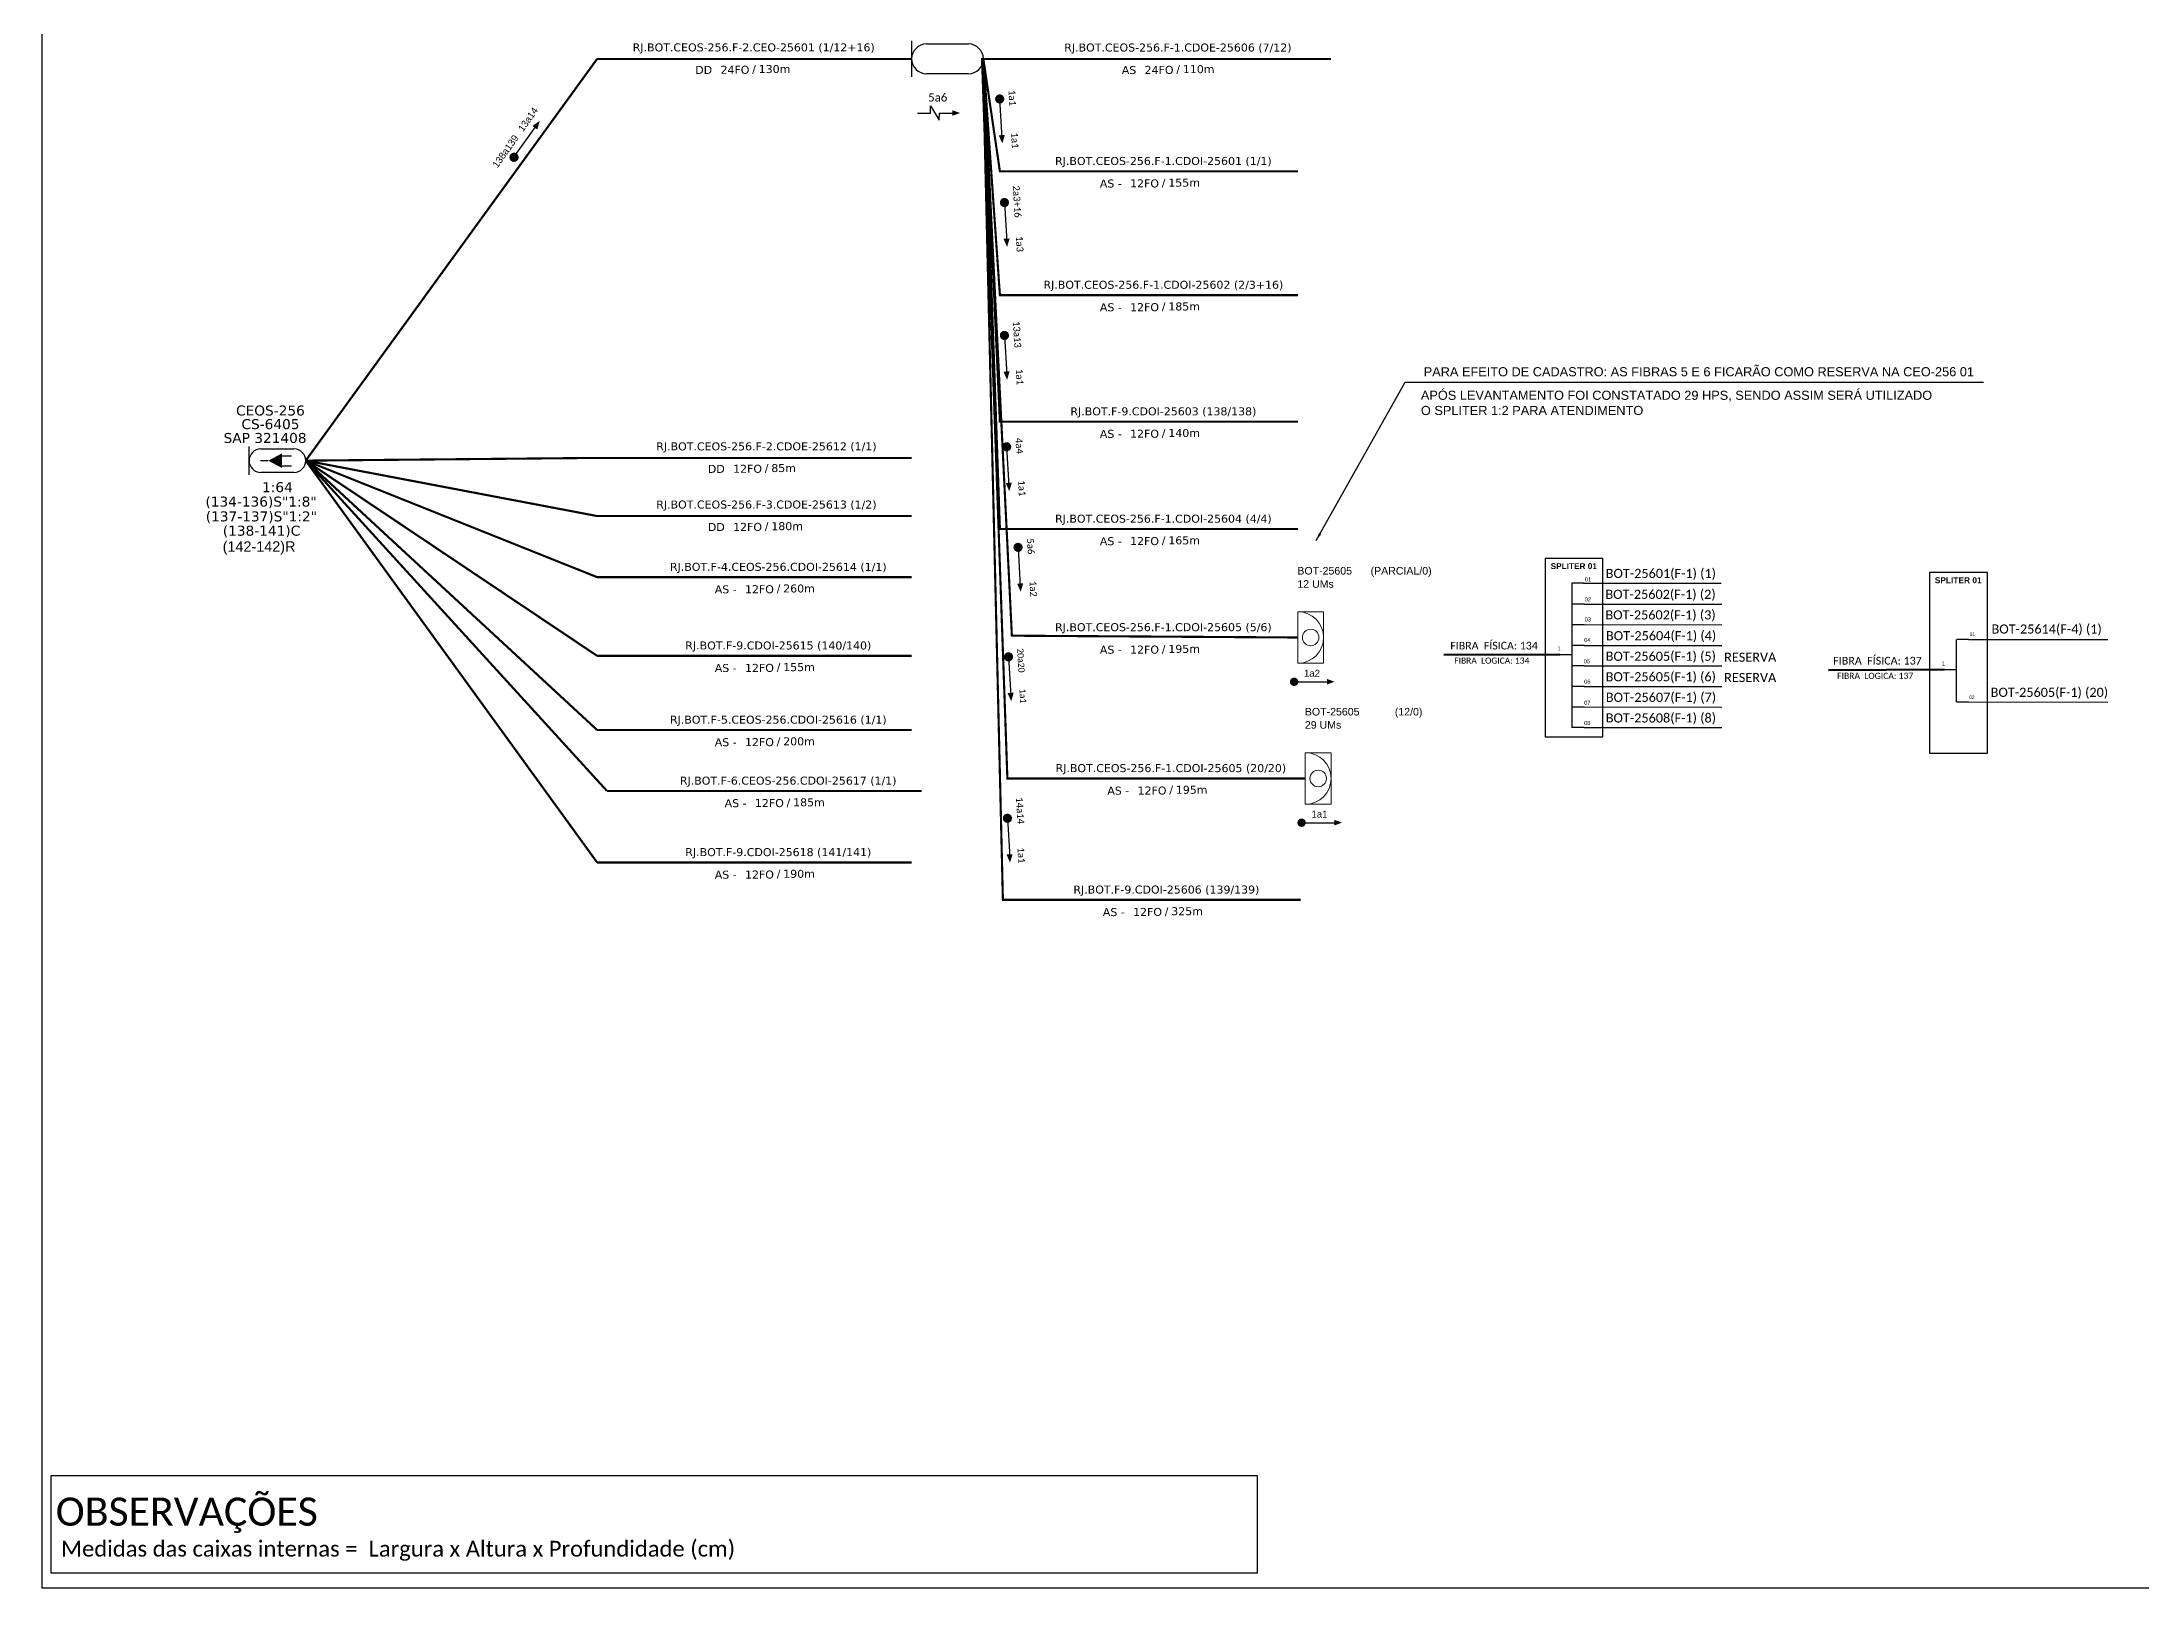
# Model space of a CAD drawing. Header units: millimetres. Extents: x 7 to 846, y 6 to 1250.
# Drawn here: x 7 to 540, y 656 to 1048 of the extents above; entities that cross this region are included whole.
import ezdxf
from ezdxf.enums import TextEntityAlignment as Align

# ---------------------------------------------------------------- set-up
doc = ezdxf.new("R2010")
doc.units = ezdxf.units.MM
doc.header["$MEASUREMENT"] = 0
for name, color, linetype, lineweight in [("20.0-LEGENDA DOS CDO'S", 1, 'Continuous', 0), ('20.1-CDO_INTERIOR', 1, 'Continuous', 0), ('40.1-ETIQUETAS', 1, 'Continuous', 20)]:
    doc.layers.add(name, color=color, linetype=linetype, lineweight=lineweight)
for name, color, linetype in [('20.4-CEOS', 1, 'Continuous'), ('20.5-CEO', 1, 'Continuous'), ('CAP a instalar', 1, 'Continuous'), ('SETA', 7, 'Continuous')]:
    doc.layers.add(name, color=color, linetype=linetype)
doc.styles.add('ARIAL', font='arial.ttf')
doc.styles.add('siredit', font='verdana.ttf')
doc.styles.add('WMF-Calibri0', font='calibri.ttf')
doc.linetypes.add('FENCELINE1', pattern='A,0.25,-0.1,[133,ltypeshp.shx,S=0.1,R=0,X=-0.1,Y=0],-0.1,1', length=1.45)
doc.dimstyles.get("Standard").update_dxf_attribs({"dimtxt": 0.18, "dimasz": 0.18, "dimexe": 0.18, "dimexo": 0.0625, "dimgap": 0.09, "dimtad": 0, "dimtih": 1, "dimtoh": 1, "dimdec": 4, "dimzin": 0, "dimdsep": 46, "dimtxsty": 'Standard', "dimcen": 0.09, "dimadec": 0, "dimazin": 0, "dimtfac": 1, "dimtdec": 4, "dimtofl": 0, "dimtmove": 0, "dimatfit": 3, "dimfxl": 0, "dimtolj": 1, "dimtzin": 0, "dimarcsym": 0})

# ---------------------------------------------------------------- blocks, each defined once
blk = doc.blocks.new('CEOS_RP_CT_DRT')
at = {"layer": '20.4-CEOS', "color": 0}
for p, q in [((-4.54, 1.19), (-1.19, 1.19)), ((-1.19, -1.19), (-4.54, -1.19))]:
    blk.add_line(p, q, dxfattribs=at)
for points in [[(-5.73, -1.43), (-5.73, 1.44)], [(-3.79, 0), (-4.59, 0)], [(-2.47, 0.48), (-1.45, 0.48)], [(-2.47, -0.52), (-1.45, -0.52)]]:
    blk.add_lwpolyline(points, dxfattribs=at)
blk.add_lwpolyline([(-3.79, 0, 0, 1.47, 0), (-2.41, 0, 1.47, 1.47, 0)], format="xyseb", dxfattribs=at)
for centre, start, end in [((-4.54, 0), 90, 270), ((-1.19, 0), 270, 90)]:
    blk.add_arc(centre, 1.19, start, end, dxfattribs=at)
at = {"layer": '20.4-CEOS', "color": 7, "style": 'siredit'}
for tag, p in [('Nº_DA_CEOS', (-2.86, 5.6)), ('LOCAL', (-2.86, 4.24)), ('SAP', (-2.86, 2.78)), ('RACIO_SPLITAGEM', (-2.86, -1.88)), ('FIBRAS_SPLITTER', (-2.86, -3.58)), ('FIBRAS_TOP_C', (-2.86, -5.08)), ('RESERVA_FINAIS', (-2.86, -6.39))]:
    blk.add_attdef(tag, text='', height=1.01, dxfattribs=at).set_placement(p, align=Align.TOP_CENTER)
blk = doc.blocks.new('ETIQUETA_RS5F')
at = {"layer": '40.1-ETIQUETAS', "color": 0, "style": 'siredit'}
blk.add_text('/', height=1.5, dxfattribs=at).set_placement((1.58, -1.95), align=Align.MIDDLE_RIGHT)
for tag, p in [('ETIQUETA_R_PRIMARIA', (1.21, 4.1)), ('ETIQUETA_R_SECUNDARIA', (1.21, 2.1)), ('F_ATIVAS/F_MORTAS', (1.14, -4.24))]:
    blk.add_attdef(tag, text='', height=1.5, dxfattribs=at).set_placement(p, align=Align.MIDDLE_CENTER)
for tag, p in [('TIPO_CABO', (-6.58, -2.12)), ('CAP_CABO', (0.4, -2.09))]:
    blk.add_attdef(tag, text='', height=1.5, dxfattribs=at).set_placement(p, align=Align.MIDDLE_RIGHT)
blk.add_attdef('METROS', text='', height=1.5, dxfattribs=at).set_placement((2.14, -1.95), align=Align.MIDDLE_LEFT)
for tag, p in [('FUSÃO_1', (0.85, -8.39)), ('FUSÃO_2', (0.85, -10.6)), ('FUSÃO_3', (0.85, -12.93)), ('FUSÃO_4', (0.85, -15.14)), ('FUSÃO_5', (0.85, -17.16))]:
    blk.add_attdef(tag, text='', height=1.5, dxfattribs=at).set_placement(p, align=Align.CENTER)
blk = doc.blocks.new('CDOI_INT')
at = {"layer": '20.1-CDO_INTERIOR', "color": 0, "lineweight": 18}
blk.add_lwpolyline([(4.25, -4.25), (4.25, 4.25), (0, 4.25), (0, -4.25)], close=True, dxfattribs=at)
blk.add_circle((2.12, 0), 1.36, dxfattribs=at)
blk.add_arc((0, 0), 4.25, 270, 90, dxfattribs=at)
at = {"layer": "20.0-LEGENDA DOS CDO'S", "color": 0, "style": 'ARIAL'}
for tag, p in [('CDO_N', (-0.08, 10.38)), ('SPLITER_1', (21.18, 10.38)), ('SAP', (-0.08, 6.23)), ('SURVEY', (-0.08, 8.2)), ('SPLITER_2', (21.19, 8.68)), ('1:XX', (5.94, -2.22)), ('UMS', (5.94, -4.24))]:
    blk.add_attdef(tag, p, '', height=1.36, dxfattribs=at)
blk.add_attdef('FIBRAS_UTILIZADAS', text='', height=1.36, dxfattribs=at).set_placement((15.34, 10.38), align=Align.CENTER)

msp = doc.modelspace()

# ---------------------------------------------------------------- linework, layer by layer
at = {"color": 7, "linetype": 'Continuous'}
for p, q in [((395.4, 910.54), (395.4, 873.87)), ((398.37, 910.54), (395.4, 910.54)), ((398.52, 905.23), (395.55, 905.23)), ((398.52, 900.01), (395.55, 900.01)), ((492.96, 896.24), (492.96, 880.39)), ((496.12, 896.25), (493.12, 896.25)), ((392.32, 892.45), (395.39, 892.45)), ((398.52, 894.75), (395.55, 894.75)), ((398.52, 889.55), (395.55, 889.55)), ((489.84, 888.6), (492.95, 888.6)), ((398.52, 884.35), (395.55, 884.35)), ((398.52, 879.12), (395.55, 879.12)), ((496.12, 880.39), (493.12, 880.39)), ((398.52, 873.91), (395.55, 873.91))]:
    msp.add_line(p, q, dxfattribs=at)
at = {"color": 10, "linetype": 'Continuous'}
for p, q in [((398.37, 910.54), (433.3, 910.53)), ((398.52, 905.23), (433.45, 905.22)), ((398.52, 900.02), (433.45, 900.01)), ((496.12, 896.26), (531.49, 896.25)), ((398.52, 894.76), (433.45, 894.75)), ((398.52, 889.56), (433.45, 889.55)), ((398.52, 884.36), (433.45, 884.35)), ((398.52, 879.13), (433.45, 879.12)), ((496.12, 880.4), (531.49, 880.39)), ((398.52, 873.91), (433.45, 873.9))]:
    msp.add_line(p, q, dxfattribs=at)
at = {"color": 1, "linetype": 'Continuous', "lineweight": 60}
for p, q in [((392.32, 892.45), (362.95, 892.35)), ((489.91, 888.6), (460.54, 888.5))]:
    msp.add_line(p, q, dxfattribs=at)
msp.add_lwpolyline([(7.11, 655.57), (845.67, 655.57), (845.67, 1249.57), (7.11, 1249.57), (7.11, 655.57)])
for points, const_width in [([(250.15, 1033.99, 1), (250.22, 1032.83, 1)], 1.16), ([(126.58, 1018.13, 1), (127.25, 1019.08, 1)], 1.16), ([(251.36, 1007.71, 1), (251.42, 1006.55, 1)], 1.16), ([(251.36, 973.99, 1), (251.42, 972.83, 1)], 1.16), ([(251.92, 945.74, 1), (251.98, 944.58, 1)], 1.16), ([(254.81, 920.21, 1), (254.88, 919.06, 1)], 1.16), ([(252.39, 892.44, 1), (252.46, 891.28, 1)], 1.16), ([(324.38, 885.52, 1), (325.44, 885.52, 1)], 1.06), ([(324.38, 885.52, 1), (325.44, 885.52, 1)], 1.06), ([(252.11, 851.47, 1), (252.18, 850.31, 1)], 1.16), ([(326.28, 849.76, 1), (327.34, 849.76, 1)], 1.06), ([(326.28, 849.76, 1), (327.34, 849.76, 1)], 1.06)]:
    msp.add_lwpolyline(points, format="xyb", close=True, dxfattribs=dict(const_width=const_width))
at = {"color": 1}
msp.add_lwpolyline([(232.66, 1029.85), (232.66, 1031.7), (234.86, 1028.01), (234.87, 1029.85)], dxfattribs=at)
at = {"color": 7}
for points in [[(388.67, 871.53), (403.26, 871.53), (403.26, 916.82), (388.67, 916.82)], [(486.15, 867.41), (500.92, 867.41), (500.92, 913.28), (486.15, 913.28)]]:
    msp.add_lwpolyline(points, close=True, dxfattribs=at)
msp.add_lwpolyline([(9.4, 684.09), (315.56, 684.09), (315.56, 659.33), (9.4, 659.33)], close=True)
at = {"layer": '20.5-CEO', "color": 5}
for p, q in [((231.63, 1047.37), (242.25, 1047.37)), ((242.25, 1039.79), (231.63, 1039.79))]:
    msp.add_line(p, q, dxfattribs=at)
msp.add_lwpolyline([(227.84, 1048.15), (227.84, 1039.01)], dxfattribs=at)
for centre, start, end in [((231.63, 1043.58), 90, 270), ((242.25, 1043.58), 270, 90)]:
    msp.add_arc(centre, 3.79, start, end, dxfattribs=at)
at = {"layer": 'CAP a instalar', "color": 5, "ltscale": 7, "const_width": 0.542}
for points in [[(148.01, 1043.58), (74.05, 941.64)], [(227.84, 1043.58), (148.01, 1043.58)]]:
    msp.add_lwpolyline(points, dxfattribs=at)
at = {"layer": 'CAP a instalar', "color": 1, "linetype": 'FENCELINE1', "ltscale": 7, "const_width": 0.542}
msp.add_lwpolyline([(327.76, 860.99), (252.14, 860.99), (245.69, 1043.84)], dxfattribs=at)
at = {"layer": 'CAP a instalar', "color": 8, "linetype": 'FENCELINE1', "ltscale": 7, "const_width": 0.542}
for points in [[(326.62, 830.18), (251, 830.18), (245.91, 1043.44)], [(325.86, 951.53), (250.24, 951.53), (246.04, 1043.65)], [(325.86, 924.29), (250.24, 924.29), (246.04, 1043.65)], [(325.86, 1015.05), (250.24, 1015.05), (246.04, 1043.58)], [(148.01, 912.07), (74.05, 941.64)], [(148.01, 892.11), (74.05, 941.64)], [(148.01, 873.29), (74.05, 941.64)], [(150.52, 857.81), (74.05, 941.64)], [(148.01, 839.68), (74.05, 941.64)], [(227.84, 912.07), (148.01, 912.07)], [(227.84, 892.11), (148.01, 892.11)], [(227.84, 873.29), (148.01, 873.29)], [(230.36, 857.81), (150.52, 857.81)], [(227.84, 839.68), (148.01, 839.68)]]:
    msp.add_lwpolyline(points, dxfattribs=at)
at = {"layer": 'CAP a instalar', "color": 3, "linetype": 'FENCELINE1', "ltscale": 7, "const_width": 0.542}
msp.add_lwpolyline([(325.86, 896.76), (253.28, 897.22), (246.04, 1043.65)], dxfattribs=at)
at = {"layer": 'CAP a instalar', "color": 7, "linetype": 'FENCELINE1', "ltscale": 7, "const_width": 0.542}
for points in [[(325.86, 983.64), (250.24, 983.64), (246.04, 1043.58)], [(334.26, 1043.55), (246.04, 1043.55)]]:
    msp.add_lwpolyline(points, dxfattribs=at)
at = {"layer": 'CAP a instalar', "color": 7, "ltscale": 7, "const_width": 0.542}
for points in [[(148.01, 942.33), (74.05, 941.64)], [(148.01, 927.58), (74.05, 941.64)], [(227.84, 942.33), (148.01, 942.33)], [(227.84, 927.58), (148.01, 927.58)]]:
    msp.add_lwpolyline(points, dxfattribs=at)
at = {"layer": 'SETA', "color": 1}
for points in [[(229.32, 1029.85), (232.66, 1029.85)], [(234.87, 1029.85), (238.2, 1029.85)]]:
    msp.add_lwpolyline(points, dxfattribs=at)
at = {"layer": 'SETA'}
for points in [[(250.18, 1033.41), (250.76, 1023.45)], [(126.91, 1018.61), (132.68, 1026.75)], [(251.39, 1007.13), (251.97, 997.17)], [(251.39, 973.41), (251.97, 963.45)], [(251.95, 945.16), (252.52, 935.19)], [(254.85, 919.63), (255.42, 909.67)], [(252.43, 891.86), (253, 881.9)], [(324.91, 885.52), (333.98, 885.52)], [(324.91, 885.52), (333.98, 885.52)], [(252.15, 850.89), (252.72, 840.93)], [(326.81, 849.76), (335.88, 849.76)], [(326.81, 849.76), (335.88, 849.76)]]:
    msp.add_lwpolyline(points, dxfattribs=at)
at = {"layer": 'SETA', "color": 1}
msp.add_solid([(238.2, 1030.55), (240.12, 1029.85), (238.2, 1029.16)], dxfattribs=at)
at = {"layer": 'SETA'}
for points in [[(131.57, 1026.56), (133.43, 1027.84), (132.84, 1025.66)], [(251.5, 1024.29), (250.85, 1022.12), (249.95, 1024.2)], [(252.71, 998.01), (252.06, 995.84), (251.16, 997.92)], [(252.71, 964.29), (252.06, 962.12), (251.16, 964.2)], [(253.27, 936.04), (252.62, 933.87), (251.72, 935.95)], [(256.16, 910.52), (255.51, 908.35), (254.62, 910.43)], [(333.25, 886.24), (335.19, 885.54), (333.25, 884.83)], [(333.25, 886.24), (335.19, 885.54), (333.25, 884.83)], [(253.75, 882.75), (253.1, 880.58), (252.2, 882.66)], [(335.15, 850.48), (337.09, 849.78), (335.15, 849.07)], [(335.15, 850.48), (337.09, 849.78), (335.15, 849.07)], [(253.46, 841.78), (252.81, 839.61), (251.92, 841.69)]]:
    msp.add_solid(points, dxfattribs=at)

# ---------------------------------------------------------------- block references
at = {"layer": '20.1-CDO_INTERIOR', "color": 3, "ltscale": 11}
ref = msp.add_blockref('CDOI_INT', (325.86, 896.76), dxfattribs=dict(at, xscale=1.539125931224626, yscale=1.539125931224626, zscale=1.539125931224626))
ref.add_attrib('CDO_N', 'BOT-25605', (325.74, 912.73), dxfattribs={"layer": "20.0-LEGENDA DOS CDO'S", "color": 0, "height": 1.921, "style": 'ARIAL'})
ref.add_attrib('FIBRAS_UTILIZADAS', '       (PARCIAL/0)', dxfattribs={"layer": "20.0-LEGENDA DOS CDO'S", "color": 0, "height": 1.9206, "style": 'ARIAL'}).set_placement((349.47, 912.73), align=Align.CENTER)
ref.add_attrib('SURVEY', '12 UMs', (325.74, 909.38), dxfattribs={"layer": "20.0-LEGENDA DOS CDO'S", "color": 0, "height": 1.921, "style": 'ARIAL'})
at = {"layer": '20.1-CDO_INTERIOR', "color": 1, "ltscale": 11}
ref = msp.add_blockref('CDOI_INT', (327.76, 860.99), dxfattribs=dict(at, xscale=1.539125931224626, yscale=1.539125931224626, zscale=1.539125931224626))
ref.add_attrib('CDO_N', 'BOT-25605', (327.64, 876.97), dxfattribs={"layer": "20.0-LEGENDA DOS CDO'S", "color": 0, "height": 1.921, "style": 'ARIAL'})
ref.add_attrib('FIBRAS_UTILIZADAS', '       (12/0)', dxfattribs={"layer": "20.0-LEGENDA DOS CDO'S", "color": 0, "height": 1.9206, "style": 'ARIAL'}).set_placement((351.37, 876.97), align=Align.CENTER)
ref.add_attrib('SURVEY', '29 UMs', (327.64, 873.62), dxfattribs={"layer": "20.0-LEGENDA DOS CDO'S", "color": 0, "height": 1.921, "style": 'ARIAL'})
at = {"layer": '20.4-CEOS', "color": 5}
ref = msp.add_blockref('CEOS_RP_CT_DRT', (74.05, 941.63), dxfattribs=dict(at, xscale=2.50927988420244, yscale=2.50927988420244, zscale=2.50927988420244))
ref.add_attrib('Nº_DA_CEOS', 'CEOS-256', dxfattribs={"color": 5, "height": 2.534, "style": 'siredit'}).set_placement((65.09, 955.63), align=Align.TOP_CENTER)
ref.add_attrib('LOCAL', 'CS-6405', dxfattribs={"color": 5, "height": 2.534, "style": 'siredit'}).set_placement((65.1, 952.17), align=Align.TOP_CENTER)
ref.add_attrib('SAP', 'SAP 321408', dxfattribs={"color": 5, "height": 2.534, "style": 'siredit'}).set_placement((63.73, 948.66), align=Align.TOP_CENTER)
ref.add_attrib('RACIO_SPLITAGEM', '1:64', dxfattribs={"color": 5, "height": 2.534, "style": 'siredit'}).set_placement((66.86, 936.17), align=Align.TOP_CENTER)
ref.add_attrib('FIBRAS_SPLITTER', '(134-136)S"1:8"', dxfattribs={"color": 5, "height": 2.5336, "style": 'siredit'}).set_placement((62.71, 932.51), align=Align.TOP_CENTER)
ref.add_attrib('FIBRAS_TOP_C', '(137-137)S"1:2"', dxfattribs={"color": 5, "height": 2.5336, "style": 'siredit'}).set_placement((62.79, 928.76), align=Align.TOP_CENTER)
ref.add_attrib('RESERVA_FINAIS', '(138-141)C', dxfattribs={"color": 5, "height": 2.534, "style": 'siredit'}).set_placement((62.83, 925.13), align=Align.TOP_CENTER)
at = {"layer": '40.1-ETIQUETAS', "color": 7}
ref = msp.add_blockref('ETIQUETA_RS5F', (293.81, 1043.63), dxfattribs=dict(at, xscale=1.353966937459671, yscale=1.353966937459671, zscale=1.353966937459671))
ref.add_attrib('ETIQUETA_R_SECUNDARIA', 'RJ.BOT.CEOS-256.F-1.CDOE-25606 (7/12)', dxfattribs={"color": 0, "height": 2.031, "style": 'siredit'}).set_placement((295.41, 1046.47), align=Align.MIDDLE_CENTER)
ref.add_attrib('TIPO_CABO', 'AS', dxfattribs={"color": 0, "height": 2.031, "style": 'siredit'}).set_placement((284.85, 1040.76), align=Align.MIDDLE_RIGHT)
ref.add_attrib('CAP_CABO', '24FO', dxfattribs={"color": 0, "height": 2.031, "style": 'siredit'}).set_placement((294.31, 1040.79), align=Align.MIDDLE_RIGHT)
ref.add_attrib('METROS', '110m', dxfattribs={"color": 0, "height": 2.031, "style": 'siredit'}).set_placement((296.67, 1040.98), align=Align.MIDDLE_LEFT)
at = {"layer": '40.1-ETIQUETAS', "color": 8}
ref = msp.add_blockref('ETIQUETA_RS5F', (290.13, 1014.83), dxfattribs=dict(at, xscale=1.353966937459671, yscale=1.353966937459671, zscale=1.353966937459671))
ref.add_attrib('ETIQUETA_R_SECUNDARIA', 'RJ.BOT.CEOS-256.F-1.CDOI-25601 (1/1)', dxfattribs={"color": 0, "height": 2.031, "style": 'siredit'}).set_placement((291.73, 1017.68), align=Align.MIDDLE_CENTER)
ref.add_attrib('TIPO_CABO', 'AS -', dxfattribs={"color": 0, "height": 2.031, "style": 'siredit'}).set_placement((281.17, 1011.96), align=Align.MIDDLE_RIGHT)
ref.add_attrib('CAP_CABO', '12FO', dxfattribs={"color": 0, "height": 2.031, "style": 'siredit'}).set_placement((290.62, 1011.99), align=Align.MIDDLE_RIGHT)
ref.add_attrib('METROS', '155m', dxfattribs={"color": 0, "height": 2.031, "style": 'siredit'}).set_placement((292.99, 1012.18), align=Align.MIDDLE_LEFT)
at = {"layer": '40.1-ETIQUETAS', "color": 7}
ref = msp.add_blockref('ETIQUETA_RS5F', (290.13, 983.42), dxfattribs=dict(at, xscale=1.353966937459671, yscale=1.353966937459671, zscale=1.353966937459671))
ref.add_attrib('ETIQUETA_R_SECUNDARIA', 'RJ.BOT.CEOS-256.F-1.CDOI-25602 (2/3+16)', dxfattribs={"color": 0, "height": 2.031, "style": 'siredit'}).set_placement((291.73, 986.27), align=Align.MIDDLE_CENTER)
ref.add_attrib('TIPO_CABO', 'AS -', dxfattribs={"color": 0, "height": 2.031, "style": 'siredit'}).set_placement((281.17, 980.55), align=Align.MIDDLE_RIGHT)
ref.add_attrib('CAP_CABO', '12FO', dxfattribs={"color": 0, "height": 2.031, "style": 'siredit'}).set_placement((290.62, 980.58), align=Align.MIDDLE_RIGHT)
ref.add_attrib('METROS', '185m', dxfattribs={"color": 0, "height": 2.031, "style": 'siredit'}).set_placement((292.99, 980.77), align=Align.MIDDLE_LEFT)
at = {"layer": '40.1-ETIQUETAS', "color": 8}
ref = msp.add_blockref('ETIQUETA_RS5F', (290.13, 951.3), dxfattribs=dict(at, xscale=1.353966937459671, yscale=1.353966937459671, zscale=1.353966937459671))
ref.add_attrib('ETIQUETA_R_SECUNDARIA', 'RJ.BOT.F-9.CDOI-25603 (138/138)', dxfattribs={"color": 0, "height": 2.031, "style": 'siredit'}).set_placement((291.73, 954.15), align=Align.MIDDLE_CENTER)
ref.add_attrib('TIPO_CABO', 'AS -', dxfattribs={"color": 0, "height": 2.031, "style": 'siredit'}).set_placement((281.17, 948.44), align=Align.MIDDLE_RIGHT)
ref.add_attrib('CAP_CABO', '12FO', dxfattribs={"color": 0, "height": 2.031, "style": 'siredit'}).set_placement((290.62, 948.47), align=Align.MIDDLE_RIGHT)
ref.add_attrib('METROS', '140m', dxfattribs={"color": 0, "height": 2.031, "style": 'siredit'}).set_placement((292.99, 948.65), align=Align.MIDDLE_LEFT)
at = {"layer": '40.1-ETIQUETAS', "color": 7}
ref = msp.add_blockref('ETIQUETA_RS5F', (189.36, 942.41), dxfattribs=dict(at, xscale=1.353966937459671, yscale=1.353966937459671, zscale=1.353966937459671))
ref.add_attrib('ETIQUETA_R_SECUNDARIA', 'RJ.BOT.CEOS-256.F-2.CDOE-25612 (1/1)', dxfattribs={"color": 0, "height": 2.031, "style": 'siredit'}).set_placement((190.97, 945.26), align=Align.MIDDLE_CENTER)
ref.add_attrib('TIPO_CABO', 'DD', dxfattribs={"color": 0, "height": 2.031, "style": 'siredit'}).set_placement((180.41, 939.55), align=Align.MIDDLE_RIGHT)
ref.add_attrib('CAP_CABO', '12FO', dxfattribs={"color": 0, "height": 2.031, "style": 'siredit'}).set_placement((189.86, 939.58), align=Align.MIDDLE_RIGHT)
ref.add_attrib('METROS', '85m', dxfattribs={"color": 0, "height": 2.031, "style": 'siredit'}).set_placement((192.22, 939.76), align=Align.MIDDLE_LEFT)
ref = msp.add_blockref('ETIQUETA_RS5F', (189.36, 927.66), dxfattribs=dict(at, xscale=1.353966937459671, yscale=1.353966937459671, zscale=1.353966937459671))
ref.add_attrib('ETIQUETA_R_SECUNDARIA', 'RJ.BOT.CEOS-256.F-3.CDOE-25613 (1/2)', dxfattribs={"color": 0, "height": 2.031, "style": 'siredit'}).set_placement((190.97, 930.5), align=Align.MIDDLE_CENTER)
ref.add_attrib('TIPO_CABO', 'DD', dxfattribs={"color": 0, "height": 2.031, "style": 'siredit'}).set_placement((180.41, 924.79), align=Align.MIDDLE_RIGHT)
ref.add_attrib('CAP_CABO', '12FO', dxfattribs={"color": 0, "height": 2.031, "style": 'siredit'}).set_placement((189.86, 924.82), align=Align.MIDDLE_RIGHT)
ref.add_attrib('METROS', '180m', dxfattribs={"color": 0, "height": 2.031, "style": 'siredit'}).set_placement((192.22, 925.01), align=Align.MIDDLE_LEFT)
at = {"layer": '40.1-ETIQUETAS', "color": 8}
ref = msp.add_blockref('ETIQUETA_RS5F', (290.13, 924.06), dxfattribs=dict(at, xscale=1.353966937459671, yscale=1.353966937459671, zscale=1.353966937459671))
ref.add_attrib('ETIQUETA_R_SECUNDARIA', 'RJ.BOT.CEOS-256.F-1.CDOI-25604 (4/4)', dxfattribs={"color": 0, "height": 2.031, "style": 'siredit'}).set_placement((291.73, 926.91), align=Align.MIDDLE_CENTER)
ref.add_attrib('TIPO_CABO', 'AS -', dxfattribs={"color": 0, "height": 2.031, "style": 'siredit'}).set_placement((281.17, 921.2), align=Align.MIDDLE_RIGHT)
ref.add_attrib('CAP_CABO', '12FO', dxfattribs={"color": 0, "height": 2.031, "style": 'siredit'}).set_placement((290.62, 921.23), align=Align.MIDDLE_RIGHT)
ref.add_attrib('METROS', '165m', dxfattribs={"color": 0, "height": 2.031, "style": 'siredit'}).set_placement((292.99, 921.41), align=Align.MIDDLE_LEFT)
ref = msp.add_blockref('ETIQUETA_RS5F', (192.38, 911.85), dxfattribs=dict(at, xscale=1.353966937459671, yscale=1.353966937459671, zscale=1.353966937459671))
ref.add_attrib('ETIQUETA_R_SECUNDARIA', 'RJ.BOT.F-4.CEOS-256.CDOI-25614 (1/1)', dxfattribs={"color": 0, "height": 2.031, "style": 'siredit'}).set_placement((193.99, 914.69), align=Align.MIDDLE_CENTER)
ref.add_attrib('TIPO_CABO', 'AS -', dxfattribs={"color": 0, "height": 2.031, "style": 'siredit'}).set_placement((183.43, 908.98), align=Align.MIDDLE_RIGHT)
ref.add_attrib('CAP_CABO', '12FO', dxfattribs={"color": 0, "height": 2.031, "style": 'siredit'}).set_placement((192.88, 909.01), align=Align.MIDDLE_RIGHT)
ref.add_attrib('METROS', '260m', dxfattribs={"color": 0, "height": 2.031, "style": 'siredit'}).set_placement((195.24, 909.2), align=Align.MIDDLE_LEFT)
ref = msp.add_blockref('ETIQUETA_RS5F', (192.38, 891.89), dxfattribs=dict(at, xscale=1.353966937459671, yscale=1.353966937459671, zscale=1.353966937459671))
ref.add_attrib('ETIQUETA_R_SECUNDARIA', 'RJ.BOT.F-9.CDOI-25615 (140/140)', dxfattribs={"color": 0, "height": 2.031, "style": 'siredit'}).set_placement((193.99, 894.74), align=Align.MIDDLE_CENTER)
ref.add_attrib('TIPO_CABO', 'AS -', dxfattribs={"color": 0, "height": 2.031, "style": 'siredit'}).set_placement((183.43, 889.02), align=Align.MIDDLE_RIGHT)
ref.add_attrib('CAP_CABO', '12FO', dxfattribs={"color": 0, "height": 2.031, "style": 'siredit'}).set_placement((192.88, 889.05), align=Align.MIDDLE_RIGHT)
ref.add_attrib('METROS', '155m', dxfattribs={"color": 0, "height": 2.031, "style": 'siredit'}).set_placement((195.24, 889.24), align=Align.MIDDLE_LEFT)
ref = msp.add_blockref('ETIQUETA_RS5F', (192.38, 873.06), dxfattribs=dict(at, xscale=1.353966937459671, yscale=1.353966937459671, zscale=1.353966937459671))
ref.add_attrib('ETIQUETA_R_SECUNDARIA', 'RJ.BOT.F-5.CEOS-256.CDOI-25616 (1/1)', dxfattribs={"color": 0, "height": 2.031, "style": 'siredit'}).set_placement((193.99, 875.91), align=Align.MIDDLE_CENTER)
ref.add_attrib('TIPO_CABO', 'AS -', dxfattribs={"color": 0, "height": 2.031, "style": 'siredit'}).set_placement((183.43, 870.19), align=Align.MIDDLE_RIGHT)
ref.add_attrib('CAP_CABO', '12FO', dxfattribs={"color": 0, "height": 2.031, "style": 'siredit'}).set_placement((192.88, 870.22), align=Align.MIDDLE_RIGHT)
ref.add_attrib('METROS', '200m', dxfattribs={"color": 0, "height": 2.031, "style": 'siredit'}).set_placement((195.24, 870.41), align=Align.MIDDLE_LEFT)
ref = msp.add_blockref('ETIQUETA_RS5F', (194.9, 857.59), dxfattribs=dict(at, xscale=1.353966937459671, yscale=1.353966937459671, zscale=1.353966937459671))
ref.add_attrib('ETIQUETA_R_SECUNDARIA', 'RJ.BOT.F-6.CEOS-256.CDOI-25617 (1/1)', dxfattribs={"color": 0, "height": 2.031, "style": 'siredit'}).set_placement((196.5, 860.44), align=Align.MIDDLE_CENTER)
ref.add_attrib('TIPO_CABO', 'AS -', dxfattribs={"color": 0, "height": 2.031, "style": 'siredit'}).set_placement((185.94, 854.72), align=Align.MIDDLE_RIGHT)
ref.add_attrib('CAP_CABO', '12FO', dxfattribs={"color": 0, "height": 2.031, "style": 'siredit'}).set_placement((195.4, 854.75), align=Align.MIDDLE_RIGHT)
ref.add_attrib('METROS', '185m', dxfattribs={"color": 0, "height": 2.031, "style": 'siredit'}).set_placement((197.76, 854.94), align=Align.MIDDLE_LEFT)
ref = msp.add_blockref('ETIQUETA_RS5F', (192.38, 839.45), dxfattribs=dict(at, xscale=1.353966937459671, yscale=1.353966937459671, zscale=1.353966937459671))
ref.add_attrib('ETIQUETA_R_SECUNDARIA', 'RJ.BOT.F-9.CDOI-25618 (141/141)', dxfattribs={"color": 0, "height": 2.031, "style": 'siredit'}).set_placement((193.99, 842.3), align=Align.MIDDLE_CENTER)
ref.add_attrib('TIPO_CABO', 'AS -', dxfattribs={"color": 0, "height": 2.031, "style": 'siredit'}).set_placement((183.43, 836.58), align=Align.MIDDLE_RIGHT)
ref.add_attrib('CAP_CABO', '12FO', dxfattribs={"color": 0, "height": 2.031, "style": 'siredit'}).set_placement((192.88, 836.61), align=Align.MIDDLE_RIGHT)
ref.add_attrib('METROS', '190m', dxfattribs={"color": 0, "height": 2.031, "style": 'siredit'}).set_placement((195.24, 836.8), align=Align.MIDDLE_LEFT)
ref = msp.add_blockref('ETIQUETA_RS5F', (290.88, 829.95), dxfattribs=dict(at, xscale=1.353966937459671, yscale=1.353966937459671, zscale=1.353966937459671))
ref.add_attrib('ETIQUETA_R_SECUNDARIA', 'RJ.BOT.F-9.CDOI-25606 (139/139)', dxfattribs={"color": 0, "height": 2.031, "style": 'siredit'}).set_placement((292.49, 832.8), align=Align.MIDDLE_CENTER)
ref.add_attrib('TIPO_CABO', 'AS -', dxfattribs={"color": 0, "height": 2.031, "style": 'siredit'}).set_placement((281.93, 827.09), align=Align.MIDDLE_RIGHT)
ref.add_attrib('CAP_CABO', '12FO', dxfattribs={"color": 0, "height": 2.031, "style": 'siredit'}).set_placement((291.38, 827.12), align=Align.MIDDLE_RIGHT)
ref.add_attrib('METROS', '325m', dxfattribs={"color": 0, "height": 2.031, "style": 'siredit'}).set_placement((293.74, 827.3), align=Align.MIDDLE_LEFT)

# ---------------------------------------------------------------- texts
at = {"style": 'ARIAL'}
for s, p in [('13a14', (131.16, 1027.73)), ('138a139', (125.44, 1019.64))]:
    msp.add_text(s, height=1.741, rotation=54.7138, dxfattribs=at).set_placement(p, align=Align.CENTER)
at = {"color": 5, "style": 'ARIAL'}
msp.add_text('(142-142)R', height=2.612, dxfattribs=at).set_placement((62.2, 918.55), align=Align.CENTER)
at = {"style": 'ARIAL'}
for s, p in [('1a2', (329.45, 886.82)), ('1a1', (331.35, 851.06))]:
    msp.add_text(s, height=1.741, dxfattribs=at).set_placement(p, align=Align.CENTER)
at = {"color": 7, "style": 'WMF-Calibri0'}
msp.add_text('OBSERVAÇÕES', height=7.1308, dxfattribs=at).set_placement((10.59, 671.38))
at = {"color": 1, "insert": (234.46, 1033.8), "char_height": 2.0895, "width": 26.493, "attachment_point": 5}
msp.add_mtext('\\fCalibri|b0|i0|c0|p34;5a6', dxfattribs=at)
at = {"width": 29.4367, "attachment_point": 5, "rotation": 273.3058}
for s, insert, char_height in [('{\\fCalibri|b0|i0|c0|p34;\\C7;1a1}', (253.39, 1033.67), 1.7412), ('{\\fCalibri|b0|i0|c0|p34;\\C7;1a1}', (254.05, 1022.88), 1.7412), ('\\C7;\\fCalibri|b0|i0|c0|p34;2a3+16', (254.6, 1007.39), 1.7412), ('\\C7;\\fCalibri|b0|i0|c0|p34;1a3', (255.26, 996.6), 1.7412), ('{\\fCalibri|b0|i0|c0|p34;\\C7;13a13}', (254.6, 973.67), 1.7412), ('{\\fCalibri|b0|i0|c0|p34;\\C7;1a1}', (255.26, 962.88), 1.7412), ('{\\fCalibri|b0|i0|c0|p34;\\C7;4a4}', (255.16, 945.41), 1.7412), ('{\\fCalibri|b0|i0|c0|p34;\\C7;1a1}', (255.82, 934.62), 1.7412), ('\\C3;\\fCalibri|b0|i0|c0|p34;1a2', (258.72, 909.1), 1.7412), ('\\C1;\\fCalibri|b0|i0|c0|p34;20a20', (255.57, 890.95), 1.5829), ('\\C1;\\fCalibri|b0|i0|c0|p34;1a1', (256.07, 881.89), 1.5829), ('{\\fCalibri|b0|i0|c0|p34;\\C7;14a14}', (255.36, 852.83), 1.7412), ('{\\fCalibri|b0|i0|c0|p34;\\C7;1a1}', (255.66, 841.47), 1.7412)]:
    msp.add_mtext(s, dxfattribs=dict(at, insert=insert, char_height=char_height))
at = {"color": 1, "char_height": 2.3158, "attachment_point": 4, "style": 'ARIAL'}
for s, insert, width in [('PARA EFEITO DE CADASTRO: AS FIBRAS 5 E 6 FICARÃO COMO RESERVA NA CEO-256 01', (357.81, 964.18), 141.9831), ('APÓS LEVANTAMENTO FOI CONSTATADO 29 HPS, SENDO ASSIM SERÁ UTILIZADO \\PO SPLITER 1:2 PARA ATENDIMENTO', (357.09, 956.28), 137.8522)]:
    msp.add_mtext(s, dxfattribs=dict(at, insert=insert, width=width))
at = {"color": 3, "insert": (258.06, 919.89), "char_height": 1.7412, "width": 29.4367, "attachment_point": 5, "rotation": 273.3058}
msp.add_mtext('\\fCalibri|b0|i0|c0|p34;5a6', dxfattribs=at)
for s, insert, char_height, width, attachment_point in [('{\\fArial|b1|i0|c0|p34;\\H1x;\\C10;SPLITER 01}', (395.9, 914.86), 1.4987, 14.5882, 5), ('\\C7;\\fArial|b0|i0|;\\H1.0273588255048;01 ', (399.5, 911.5), 1.4987, 3.0056, 5), ('{\\fCalibri|b0|i0|c0|p34;\\C7;BOT-25601(F-1) (1)}', (404.01, 912.77), 2.3158, 57.0026, 4), ('\\C10;\\fArial|b1|i0|c0|p34;SPLITER 01', (493.47, 911.29), 1.5175, 14.208, 5), ('\\C7;\\fArial|b0|i0|;\\H1.0273588255048;02 ', (399.46, 906.44), 1.4987, 3.1728, 5), ('{\\fCalibri|b0|i0|c0|p34;\\C7;BOT-25602(F-1) (2)}', (403.93, 907.47), 2.3158, 56.6549, 4), ('\\C7;\\fArial|b0|i0|;\\H1.0273588255048;03 ', (399.46, 901.33), 1.4987, 2.9176, 5), ('{\\fCalibri|b0|i0|c0|p34;\\C7;BOT-25602(F-1) (3)}', (403.93, 902.25), 2.3158, 56.6549, 4), ('{\\fCalibri|b0|i0|c0|p34;\\C7;BOT-25614(F-4) (1)}', (501.93, 898.66), 2.3158, 60.2848, 4), ('{\\fCalibri|b0|i0|c0|p34;\\C7;FIBRA  FÍSICA: 134}', (375.67, 894.68), 1.9298, 29.1764, 5), ('\\C7;\\fArial|b0|i0|;\\H1.0273588255048;04 ', (399.33, 896.14), 1.4987, 3.1728, 5), ('{\\fCalibri|b0|i0|c0|p34;\\C7;BOT-25604(F-1) (4)}', (404.07, 896.96), 2.3158, 83.3986, 4), ('\\C7;\\fArial|b0|i0;\\H0.578704x;01 ', (497.07, 897.59), 1.5175, 2.9541, 5), ('{\\fCalibri|b0|i0|c0|p34;\\C7;FIBRA  LOGICA: 134}', (375.09, 890.89), 1.544, 29.1764, 5), ('\\C7;\\fArial|b0|i0|;\\H1.0273588255048;1', (392.18, 893.99), 1.4987, 1.4845, 5), ('\\C7;\\fArial|b0|i0|;\\H1.0273588255048;05 ', (399.22, 890.73), 1.4987, 3.9022, 5), ('{\\fCalibri|b0|i0|c0|p34;\\C3;BOT-25605(F-1) (5)}', (404, 891.75), 2.3158, 83.3986, 4), ('{\\fCalibri|b0|i0|c0|p34;RESERVA}', (434.06, 891.75), 2.3158, 83.3986, 4), ('{\\fCalibri|b0|i0|c0|p34;\\C7;FIBRA  FÍSICA: 137}', (472.99, 890.86), 1.954, 29.5411, 5), ('\\C7;\\fArial|b0|i0|;\\H1.0273588255048;1', (489.7, 890.16), 1.5175, 1.503, 5), ('\\C7;\\fArial|b0|i0|;\\H1.0273588255048;06 ', (399.33, 885.55), 1.4987, 3.1728, 5), ('{\\fCalibri|b0|i0|c0|p34;\\C3;BOT-25605(F-1) (6)}', (404, 886.55), 2.3158, 83.3986, 4), ('{\\fCalibri|b0|i0|c0|p34;RESERVA}', (434.06, 886.59), 2.3158, 83.3986, 4), ('{\\fCalibri|b0|i0|c0|p34;\\C7;FIBRA  LOGICA: 137}', (472.4, 887.02), 1.5633, 29.5411, 5), ('\\C7;\\fArial|b0|i0|;\\H1.0273588255048;07 ', (399.33, 880.18), 1.4987, 3.1728, 5), ('{\\fCalibri|b0|i0|c0|p34;\\C7;BOT-25607(F-1) (7)}', (404.04, 881.33), 2.3158, 61.3893, 4), ('\\C7;\\fArial|b0|i0;\\H0.578704x;02 ', (496.94, 881.61), 1.5175, 3.2124, 5), ('\\C1;\\fCalibri|b0|i0|c0|p34;BOT-25605(F-1) (20)', (501.71, 882.6), 2.3158, 83.3986, 4), ('\\C7;\\fArial|b0|i0|;\\H1.0273588255048;08 ', (399.33, 875.07), 1.4987, 3.1728, 5), ('{\\fCalibri|b0|i0|c0|p34;\\C7;BOT-25608(F-1) (8)}', (404.02, 876.1), 2.3158, 81.855, 4)]:
    msp.add_mtext(s, dxfattribs=dict(insert=insert, char_height=char_height, width=width, attachment_point=attachment_point))
at = {"color": 7, "insert": (11.95, 667.54), "char_height": 4, "width": 658.8434, "attachment_point": 1, "style": 'WMF-Calibri0'}
msp.add_mtext('Medidas das caixas internas =  Largura x Altura x Profundidade (cm)', dxfattribs=at)
at = {"layer": '40.1-ETIQUETAS', "color": 5, "style": 'siredit'}
msp.add_text('RJ.BOT.CEOS-256.F-2.CEO-25601 (1/12+16)', height=2.031, dxfattribs=at).set_placement((187.76, 1046.5), align=Align.MIDDLE_CENTER)
at = {"layer": '40.1-ETIQUETAS', "color": 7, "style": 'siredit'}
for s, height, p in [('DD', 2.031, (177.2, 1040.79)), ('24FO', 2.031, (186.66, 1040.82)), ('/', 2.03, (188.3, 1041.01))]:
    msp.add_text(s, height=height, dxfattribs=at).set_placement(p, align=Align.MIDDLE_RIGHT)
msp.add_text('130m', height=2.031, dxfattribs=at).set_placement((189.02, 1041.01), align=Align.MIDDLE_LEFT)
at = {"layer": '40.1-ETIQUETAS', "color": 3, "style": 'siredit'}
msp.add_text('RJ.BOT.CEOS-256.F-1.CDOI-25605 (5/6)', height=2.031, dxfattribs=at).set_placement((291.73, 899.38), align=Align.MIDDLE_CENTER)
for s, height, p in [('AS -', 2.031, (281.17, 893.66)), ('12FO', 2.031, (290.62, 893.69)), ('/', 2.03, (292.27, 893.88))]:
    msp.add_text(s, height=height, dxfattribs=at).set_placement(p, align=Align.MIDDLE_RIGHT)
msp.add_text('195m', height=2.031, dxfattribs=at).set_placement((292.99, 893.88), align=Align.MIDDLE_LEFT)
at = {"layer": '40.1-ETIQUETAS', "color": 1, "style": 'siredit'}
msp.add_text('RJ.BOT.CEOS-256.F-1.CDOI-25605 (20/20)', height=2.031, dxfattribs=at).set_placement((293.63, 863.62), align=Align.MIDDLE_CENTER)
for s, height, p in [('AS -', 2.031, (283.07, 857.9)), ('12FO', 2.031, (292.52, 857.93)), ('/', 2.03, (294.17, 858.12))]:
    msp.add_text(s, height=height, dxfattribs=at).set_placement(p, align=Align.MIDDLE_RIGHT)
msp.add_text('195m', height=2.031, dxfattribs=at).set_placement((294.89, 858.12), align=Align.MIDDLE_LEFT)

# ---------------------------------------------------------------- leaders
at = {"color": 1}
msp.add_leader([(330.52, 921.34), (353.08, 961.58), (499.91, 961.58)], dimstyle='Standard', override={"dimasz": 2}, dxfattribs=at)

doc.saveas('drawing.dxf')
